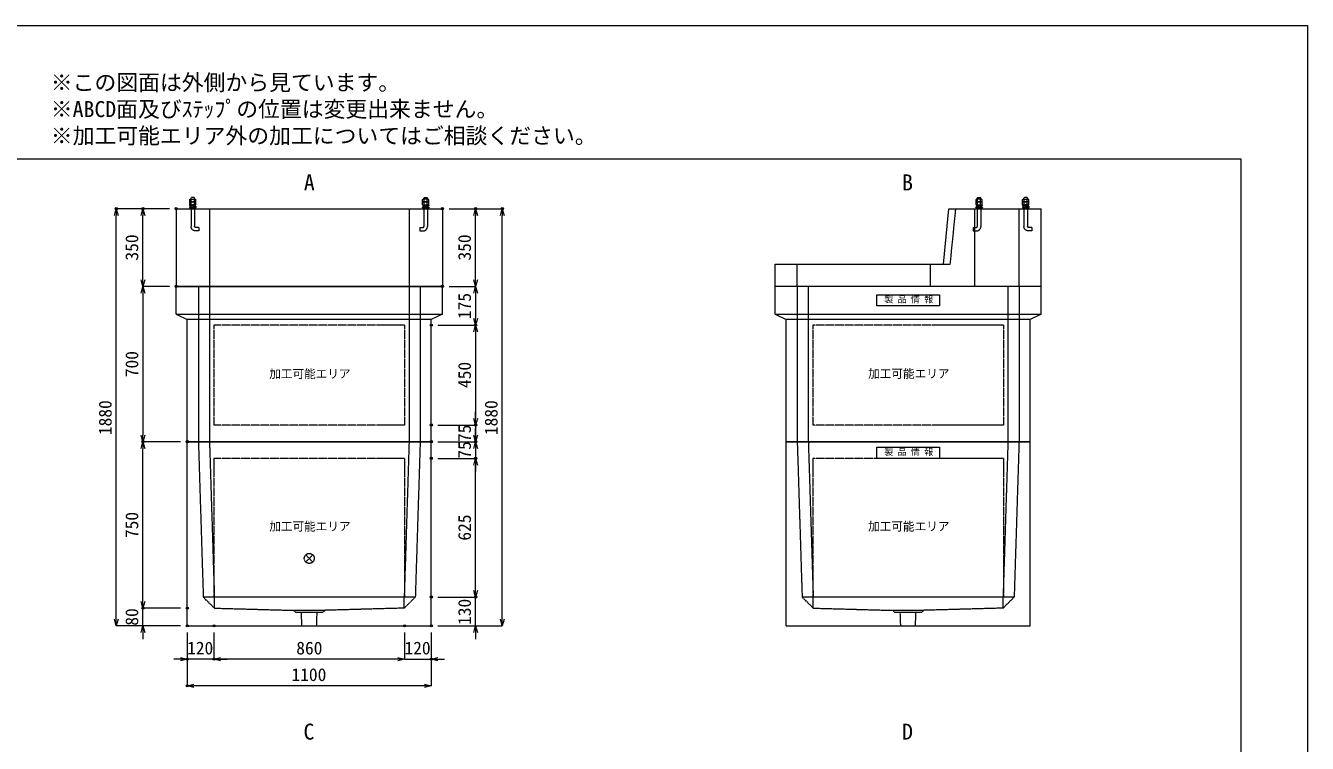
# Model space of a CAD drawing. Units: millimetres, scale not verified. Extents: x -4455 to 4455, y -3150 to 3150.
# Drawn here: x -1324 to 4455, y -84 to 3150 of the extents above; entities that cross this region are included whole.
import ezdxf
from ezdxf.enums import TextEntityAlignment as Align

# ---------------------------------------------------------------- set-up
doc = ezdxf.new("R2010")
doc.units = ezdxf.units.MM
doc.header["$LTSCALE"] = 20
doc.header["$PDMODE"] = 32
doc.header["$PDSIZE"] = 10
doc.linetypes.add('LONG_DASHED1', pattern=[7, 6, -1])
doc.linetypes.add('LONG_DOUBLE_CHAIN', pattern=[21.8, 18, -1, 0.6, -0.6, 0.6, -1])
for name, color, linetype, lineweight in [('0-0_D-TTL', 7, 'Continuous', 9), ('0-1_Defpoints', 7, 'Continuous', 9), ('0-3_D-TTL-TXT', 7, 'Continuous', 9), ('0-5_D-STR-DIM', 3, 'Continuous', 9), ('0-6_0', 7, 'Continuous', 9), ('0-7_D-STR', 7, 'Continuous', 9), ('0-8_D-STR-STR5', 1, 'LONG_DOUBLE_CHAIN', 9), ('0-A_D-STR-STR1', 7, 'LONG_DASHED1', 9), ('0-B_D-STR-STR2', 1, 'Continuous', 9)]:
    doc.layers.add(name, color=color, linetype=linetype, lineweight=lineweight)
doc.layers.add('0-4_D-STR-TXT', color=7, linetype='Continuous')
doc.styles.add('ＭＳ ゴシック', font='')
doc.styles.get('ＭＳ ゴシック').set_extended_font_data('MS Gothic')

# ---------------------------------------------------------------- blocks, each defined once
blk = doc.blocks.new('A$C4DE05FD1')
at = {"layer": '0-0_D-TTL', "color": 134}
for p, q in [((4000, 76000), (114800, 76000)), ((114800, 76000), (114800, 4000))]:
    blk.add_line(p, q, dxfattribs=at)
at = {"layer": '0-1_Defpoints', "color": 134}
for p, q in [((0, 84000), (118800, 84000)), ((118800, 84000), (118800, 0))]:
    blk.add_line(p, q, dxfattribs=at)
at = {"layer": '0-3_D-TTL-TXT', "style": 'ＭＳ ゴシック'}
for s, p in [('※この図面は外側から見ています。', (43260.9, 79815.7)), ('※ABCD面及びｽﾃｯﾌﾟの位置は変更出来ません。', (43260.9, 78215.7)), ('※加工可能エリア外の加工についてはご相談ください。', (43260.9, 76615.7))]:
    blk.add_text(s, height=962.2, dxfattribs=at).set_placement(p, align=Align.BOTTOM_LEFT)
blk = doc.blocks.new('_Open30')
at = {"layer": '0-6_0'}
blk.add_line((0, 0), (-20, 0), dxfattribs=at)
blk.add_lwpolyline([(-20, 5.36), (0, 0), (-20, -5.36)], dxfattribs=at)
blk = doc.blocks.new('A$C31CA379A')
at = {"layer": '0-4_D-STR-TXT', "style": 'ＭＳ ゴシック'}
for s, p in [('A', (-326.2, -2190.5)), ('B', (35638.7, -2190.5)), ('C', (-351.4, -35190.9)), ('D', (35638.7, -35190.5))]:
    blk.add_text(s, height=962.2, dxfattribs=at).set_placement(p, align=Align.BOTTOM_LEFT)
blk = doc.blocks.new('A$C7CE826D1')
at = {"layer": '0-7_D-STR'}
for p, q in [((-11000, 0), (11000, 0)), ((-11000, -16600), (-11000, 0)), ((11000, -16600), (11000, 0)), ((-11000, -16600), (11000, -16600))]:
    blk.add_line(p, q, dxfattribs=at)
at = {"layer": '0-7_D-STR', "linetype": 'LONG_DASHED1'}
for p, q in [((-10000, 0), (-9560, -14000)), ((-9000, 0), (-8560, -14000)), ((9000, 0), (8560, -14000)), ((10000, 0), (9560, -14000)), ((-8560, -15000), (-9560, -14000)), ((9560, -14000), (-9560, -14000)), ((-8560, -15000), (-8560, -14000)), ((-8560, -15000), (-1400, -15200)), ((8560, -15000), (1400, -15200)), ((8560, -15000), (9560, -14000)), ((8560, -15000), (8560, -14000)), ((-1200, -15380), (-1400, -15200)), ((1400, -15200), (-1400, -15200)), ((1200, -15380), (-1200, -15380)), ((-666, -16600), (-705, -15380)), ((666, -16600), (705, -15380)), ((1200, -15380), (1400, -15200))]:
    blk.add_line(p, q, dxfattribs=at)
at = {"layer": '0-8_D-STR-STR5'}
for p, q in [((8600, -1500), (-8600, -1500)), ((-8600, -1500), (-8600, -14000)), ((8600, -1500), (8600, -14000)), ((8600, -14000), (-8600, -14000))]:
    blk.add_line(p, q, dxfattribs=at)
blk = doc.blocks.new('A$C737D46CD')
at = {"layer": '0-A_D-STR-STR1', "linetype": 'Continuous'}
blk.add_lwpolyline([(-2820, 0), (2820, 0), (2820, -1000), (-2820, -1000)], close=True, dxfattribs=at)
at = {"layer": '0-A_D-STR-STR1', "style": 'ＭＳ ゴシック'}
blk.add_text('製 品 情 報', height=577.3, dxfattribs=at).set_placement((-2149.7, -882.5), align=Align.BOTTOM_LEFT)
blk = doc.blocks.new('A$C531455C1')
at = {"layer": '0-7_D-STR'}
for p, q in [((-11000, 0), (11000, 0)), ((-11000, -16600), (-11000, 0)), ((11000, -16600), (11000, 0)), ((-11000, -16600), (11000, -16600))]:
    blk.add_line(p, q, dxfattribs=at)
at = {"layer": '0-7_D-STR', "linetype": 'LONG_DASHED1'}
for p, q in [((-10000, 0), (-9560, -14000)), ((-9000, 0), (-8560, -14000)), ((9000, 0), (8560, -14000)), ((10000, 0), (9560, -14000)), ((-8560, -15000), (-9560, -14000)), ((9560, -14000), (-9560, -14000)), ((-8560, -15000), (-8560, -14000)), ((-8560, -15000), (-1400, -15200)), ((8560, -15000), (1400, -15200)), ((8560, -15000), (9560, -14000)), ((8560, -15000), (8560, -14000)), ((-1200, -15380), (-1400, -15200)), ((1400, -15200), (-1400, -15200)), ((1200, -15380), (-1200, -15380)), ((-666, -16600), (-705, -15380)), ((666, -16600), (705, -15380)), ((1200, -15380), (1400, -15200))]:
    blk.add_line(p, q, dxfattribs=at)
at = {"layer": '0-8_D-STR-STR5'}
for p, q in [((8600, -1500), (8600, -14000)), ((8600, -14000), (-8600, -14000))]:
    blk.add_line(p, q, dxfattribs=at)
blk.add_lwpolyline([(8600, -1500), (-8600, -1500), (-8600, -14000)], dxfattribs=at)
at = {"layer": '0-A_D-STR-STR1'}
blk.add_blockref('A$C737D46CD', (0, -500), dxfattribs=at)
blk = doc.blocks.new('A$C4E0738D6')
at = {"layer": '0-7_D-STR'}
for p, q in [((12000, 14000), (-12000, 14000)), ((-12000, 11500), (-12000, 14000)), ((12000, 11500), (12000, 14000)), ((-12000, 11500), (-11000, 11000)), ((-12000, 11500), (12000, 11500)), ((-11000, 0), (-11000, 11000)), ((11000, 11000), (-11000, 11000)), ((12000, 11500), (11000, 11000)), ((11000, 0), (11000, 11000)), ((11000, 0), (-11000, 0))]:
    blk.add_line(p, q, dxfattribs=at)
at = {"layer": '0-7_D-STR', "linetype": 'LONG_DASHED1'}
for p, q in [((-10000, 14000), (-10000, 0)), ((-9000, 14000), (-9000, 0)), ((9000, 14000), (9000, 0)), ((10000, 14000), (10000, 0))]:
    blk.add_line(p, q, dxfattribs=at)
at = {"layer": '0-8_D-STR-STR5'}
for p, q in [((8600, 10500), (8600, 1500)), ((8600, 1500), (-8600, 1500))]:
    blk.add_line(p, q, dxfattribs=at)
blk.add_lwpolyline([(8600, 10500), (-8600, 10500), (-8600, 1500)], dxfattribs=at)
blk = doc.blocks.new('A$C1CC521A5')
at = {"layer": '0-7_D-STR'}
for p, q in [((12000, 14000), (-12000, 14000)), ((-12000, 11500), (-12000, 14000)), ((12000, 11500), (12000, 14000)), ((-12000, 11500), (-11000, 11000)), ((-12000, 11500), (12000, 11500)), ((-11000, 0), (-11000, 11000)), ((11000, 11000), (-11000, 11000)), ((12000, 11500), (11000, 11000)), ((11000, 0), (11000, 11000)), ((11000, 0), (-11000, 0))]:
    blk.add_line(p, q, dxfattribs=at)
at = {"layer": '0-7_D-STR', "linetype": 'LONG_DASHED1'}
for p, q in [((-10000, 14000), (-10000, 0)), ((-9000, 14000), (-9000, 0)), ((9000, 14000), (9000, 0)), ((10000, 14000), (10000, 0))]:
    blk.add_line(p, q, dxfattribs=at)
at = {"layer": '0-8_D-STR-STR5'}
for p, q in [((8600, 10500), (8600, 1500)), ((8600, 1500), (-8600, 1500))]:
    blk.add_line(p, q, dxfattribs=at)
blk.add_lwpolyline([(8600, 10500), (-8600, 10500), (-8600, 1529)], dxfattribs=at)
at = {"layer": '0-A_D-STR-STR1'}
blk.add_blockref('A$C737D46CD', (0, 13250), dxfattribs=at)
blk = doc.blocks.new('A$C44C4220A')
at = {"layer": '0-B_D-STR-STR2'}
for p, q in [((-160, -40), (-120, 0)), ((-120, 0), (120, 0)), ((160, -40), (120, 0)), ((-277.1, -167.2), (-230, -140)), ((-277.1, -390), (-277.1, -167.2)), ((-277.1, -417.2), (-230, -390)), ((-277.1, -390), (277.1, -390)), ((-277.1, -640), (-277.1, -417.2)), ((-277.1, -640), (277.1, -640)), ((-270, -777.1), (-270, -817.1)), ((-252.7, -757.3), (-160, -744.8)), ((-250, -757.1), (-20, -744.3)), ((-250, -837.1), (-20, -824.3)), ((-160, -140), (-160, -40)), ((-160, -752.1), (-160, -640)), ((-160, -880.6), (-160, -832.1)), ((-160, -1000), (-160, -930.6)), ((-138.6, -640), (-138.6, -140)), ((-20, -744.3), (-20, -824.3)), ((20, -674.4), (248.9, -687.2)), ((20, -674.4), (20, -754.4)), ((20, -754.4), (248.9, -767.2)), ((138.6, -640), (138.6, -140)), ((160, -140), (160, -40)), ((160, -682.2), (160, -640)), ((160, -880.6), (160, -762.3)), ((160, -780), (248.9, -767.2)), ((160, -1000), (160, -930.6)), ((268.9, -706.8), (268.9, -747.2)), ((277.1, -390), (277.1, -167.2)), ((277.1, -640), (277.1, -417.2))]:
    blk.add_line(p, q, dxfattribs=at)
at = {"layer": '0-B_D-STR-STR2', "linetype": 'LONG_DASHED1'}
for p, q in [((-160, -1000), (-160, -2600)), ((160, -1000), (160, -2600)), ((-540, -2680), (-240, -2680))]:
    blk.add_line(p, q, dxfattribs=at)
at = {"layer": '0-B_D-STR-STR2'}
blk.add_lwpolyline([(-300, -880.6), (300, -880.6), (300, -930.6), (-300, -930.6)], close=True, dxfattribs=at)
for points in [[(277.1, -167.2), (230, -140), (-230, -140)], [(277.1, -417.2), (230, -390), (-230, -390)]]:
    blk.add_lwpolyline(points, dxfattribs=at)
at = {"layer": '0-B_D-STR-STR2', "linetype": 'LONG_DASHED1'}
blk.add_lwpolyline([(-540, -2680), (-540, -3000), (-240, -3000)], dxfattribs=at)
at = {"layer": '0-B_D-STR-STR2'}
for centre, start, end in [((-250, -777.1), 90, 180), ((-250, -817.1), 180, 270), ((248.9, -707.2), 0, 90), ((248.9, -747.2), 270, 0)]:
    blk.add_arc(centre, 20, start, end, dxfattribs=at)
at = {"layer": '0-B_D-STR-STR2', "linetype": 'LONG_DASHED1'}
for radius in [400, 80]:
    blk.add_arc((-240, -2600), radius, 270, 0, dxfattribs=at)
blk = doc.blocks.new('A$C0B1520CC')
at = {"layer": '0-7_D-STR'}
for p, q in [((3200, 2000), (3670.1, 7000)), ((3670.1, 7000), (12000, 7000)), ((12000, 0), (12000, 7000)), ((-12000, 2000), (3200, 2000)), ((-12000, 0), (-12000, 2000)), ((12000, 0), (-12000, 0))]:
    blk.add_line(p, q, dxfattribs=at)
at = {"layer": '0-7_D-STR', "linetype": 'LONG_DASHED1'}
for p, q in [((3800, 2000), (4300, 7000)), ((6000, 0), (6000, 7000)), ((10000, 0), (10000, 7000)), ((-10000, 0), (-10000, 2000)), ((2000, 2000), (2000, 0)), ((3200, 2000), (3800, 2000))]:
    blk.add_line(p, q, dxfattribs=at)
at = {"layer": '0-7_D-STR'}
blk.add_blockref('A$C44C4220A', (6400, 8000), dxfattribs=at)
at = {"layer": '0-7_D-STR', "xscale": -1}
blk.add_blockref('A$C44C4220A', (10600, 8000), dxfattribs=at)
blk = doc.blocks.new('A$C75D24C49')
at = {"layer": '0-7_D-STR'}
for p, q in [((-12000, 7000), (12000, 7000)), ((-12000, 7000), (-12000, 0)), ((12000, 7000), (12000, 0)), ((-12000, 0), (12000, 0))]:
    blk.add_line(p, q, dxfattribs=at)
at = {"layer": '0-7_D-STR', "linetype": 'LONG_DASHED1'}
for p, q in [((-9000, 7000), (-9000, 0)), ((9000, 7000), (9000, 0))]:
    blk.add_line(p, q, dxfattribs=at)
at = {"layer": '0-7_D-STR', "xscale": -1}
blk.add_blockref('A$C44C4220A', (-10500, 8000), dxfattribs=at)
at = {"layer": '0-7_D-STR'}
blk.add_blockref('A$C44C4220A', (10500, 8000), dxfattribs=at)
blk = doc.blocks.new('A$C1C640AAB')
at = {"layer": '0-8_D-STR-STR5'}
for p, q in [((-318.2, -318.2), (318.2, 318.2)), ((-318.2, 318.2), (318.2, -318.2))]:
    blk.add_line(p, q, dxfattribs=at)
blk.add_circle((0, 0), 450, dxfattribs=at)

msp = doc.modelspace()

# ---------------------------------------------------------------- linework, layer by layer
at = {"layer": '0-1_Defpoints'}
for p in [(-915, 2325), (-795, 2325), (-645, 2325), (555, 2325), (705, 2325), (825, 2325), (-645, 1975), (555, 1975), (505, 1800), (705, 1800), (505, 1350), (705, 1350), (-795, 1275), (-795, 1275), (-595, 1275), (-595, 1275), (505, 1275), (705, 1275), (505, 1200), (505, 1200), (705, 1200), (705, 1200), (505, 575), (705, 575), (-795, 525), (-595, 525), (-595, 445), (-595, 445), (-475, 445), (385, 445), (505, 445), (505, 445), (505, 445), (-595, 295), (-475, 295), (505, 295), (-595, 175)]:
    msp.add_point(p, dxfattribs=at)
at = {"layer": '0-5_D-STR-DIM'}
for p, q in [((-675, 2325), (-915, 2325)), ((-675, 2325), (-795, 2325)), ((585, 2325), (705, 2325)), ((585, 2325), (825, 2325)), ((-915, 475), (-915, 2295)), ((-795, 2005), (-795, 2295)), ((705, 2005), (705, 2295)), ((825, 475), (825, 2295)), ((-675, 1975), (-795, 1975)), ((-675, 1975), (-795, 1975)), ((585, 1975), (705, 1975)), ((585, 1975), (705, 1975)), ((-795, 1945), (-795, 1305)), ((705, 1945), (705, 1830)), ((535, 1800), (705, 1800)), ((535, 1800), (705, 1800)), ((705, 1770), (705, 1380)), ((705, 1380), (705, 1410)), ((535, 1350), (705, 1350)), ((535, 1350), (705, 1350)), ((705, 1350), (705, 1275)), ((705, 1305), (705, 1335)), ((-625, 1275), (-795, 1275)), ((-625, 1275), (-795, 1275)), ((535, 1275), (705, 1275)), ((535, 1275), (705, 1275)), ((705, 1275), (705, 1200)), ((-795, 555), (-795, 1245)), ((705, 1245), (705, 1215)), ((535, 1200), (705, 1200)), ((535, 1200), (705, 1200)), ((705, 605), (705, 1170)), ((705, 1170), (705, 1140)), ((-795, 555), (-795, 585)), ((705, 605), (705, 635)), ((-625, 525), (-795, 525)), ((-795, 445), (-795, 525)), ((-625, 525), (-795, 525)), ((535, 575), (705, 575)), ((535, 575), (705, 575)), ((705, 445), (705, 575)), ((-625, 445), (-915, 445)), ((-625, 445), (-795, 445)), ((-795, 415), (-795, 385)), ((-595, 415), (-595, 175)), ((-595, 415), (-595, 295)), ((-475, 415), (-475, 295)), ((-475, 415), (-475, 295)), ((385, 415), (385, 295)), ((385, 415), (385, 295)), ((505, 415), (505, 295)), ((505, 415), (505, 175)), ((535, 445), (705, 445)), ((535, 445), (825, 445)), ((705, 415), (705, 385)), ((-625, 295), (-655, 295)), ((-475, 295), (-595, 295)), ((355, 295), (-445, 295)), ((-445, 295), (-415, 295)), ((355, 295), (325, 295)), ((385, 295), (505, 295)), ((535, 295), (565, 295)), ((475, 175), (-565, 175))]:
    msp.add_line(p, q, dxfattribs=at)

# ---------------------------------------------------------------- block references
at = {"layer": '0-0_D-TTL', "xscale": 0.075, "yscale": 0.075}
msp.add_blockref('A$C4DE05FD1', (-4455, -3150), dxfattribs=at)
at = {"layer": '0-4_D-STR-TXT', "xscale": 0.075, "yscale": 0.075}
msp.add_blockref('A$C31CA379A', (-45, 2550), dxfattribs=at)
at = {"layer": '0-5_D-STR-DIM', "xscale": 1.5, "yscale": 1.5}
for p, rotation in [((-915, 2325), 90), ((-795, 2325), 90), ((705, 2325), 90), ((825, 2325), 90), ((-795, 1975), 270), ((-795, 1975), 90), ((705, 1975), 270), ((705, 1975), 90), ((705, 1800), 270), ((705, 1800), 90), ((705, 1350), 270), ((705, 1350), 270), ((-795, 1275), 270), ((-795, 1275), 90), ((705, 1275), 270), ((705, 1275), 90), ((705, 1200), 90), ((705, 1200), 90), ((705, 575), 270), ((705, 575), 270), ((-795, 525), 270), ((-795, 525), 270), ((-915, 445), 270), ((825, 445), 270), ((-795, 445), 90), ((705, 445), 90), ((-475, 295), 180), ((-475, 295), 180), ((505, 295), 180), ((-595, 175), 180)]:
    msp.add_blockref('_Open30', p, dxfattribs=dict(at, rotation=rotation))
for p in [(-595, 295), (385, 295), (385, 295), (505, 175)]:
    msp.add_blockref('_Open30', p, dxfattribs=at)
at = {"layer": '0-7_D-STR', "xscale": 0.05, "yscale": 0.05}
for name, p in [('A$C75D24C49', (-45, 1975)), ('A$C0B1520CC', (2655, 1975)), ('A$C4E0738D6', (-45, 1275)), ('A$C1CC521A5', (2655, 1275)), ('A$C7CE826D1', (-45, 1275)), ('A$C531455C1', (2655, 1275))]:
    msp.add_blockref(name, p, dxfattribs=at)
at = {"layer": '0-8_D-STR-STR5', "xscale": 0.05, "yscale": 0.05}
msp.add_blockref('A$C1C640AAB', (-45, 749), dxfattribs=at)

# ---------------------------------------------------------------- texts
at = {"layer": '0-5_D-STR-DIM', "style": 'ＭＳ ゴシック'}
for s, p in [('350', (-798.89, 2091.34)), ('350', (701.11, 2091.34)), ('175', (701.11, 1827.48)), ('700', (-798.89, 1565.59)), ('450', (701.11, 1516.8)), ('1880', (-918.89, 1304.7)), ('1880', (821.11, 1304.7)), ('75', (701.11, 1273.37)), ('75', (701.11, 1198.37)), ('750', (-798.89, 840.59)), ('625', (701.11, 829.16)), ('80', (-798.9, 445.85)), ('130', (701.11, 449.2))]:
    msp.add_text(s, height=57.77, rotation=90, dxfattribs=at).set_placement(p, align=Align.BOTTOM_LEFT)
for s, p in [('120', (-595.8, 298.89)), ('860', (-103.66, 298.9)), ('120', (384.2, 298.89)), ('1100', (-125.3, 178.89))]:
    msp.add_text(s, height=57.77, dxfattribs=at).set_placement(p, align=Align.BOTTOM_LEFT)
at = {"layer": '0-8_D-STR-STR5', "style": 'ＭＳ ゴシック'}
for p in [(-225.47, 1550), (2474.53, 1550.72), (-225.47, 862.5), (2474.53, 862.5)]:
    msp.add_text('加工可能エリア', height=38.42, dxfattribs=at).set_placement(p, align=Align.BOTTOM_LEFT)

doc.saveas('drawing.dxf')
